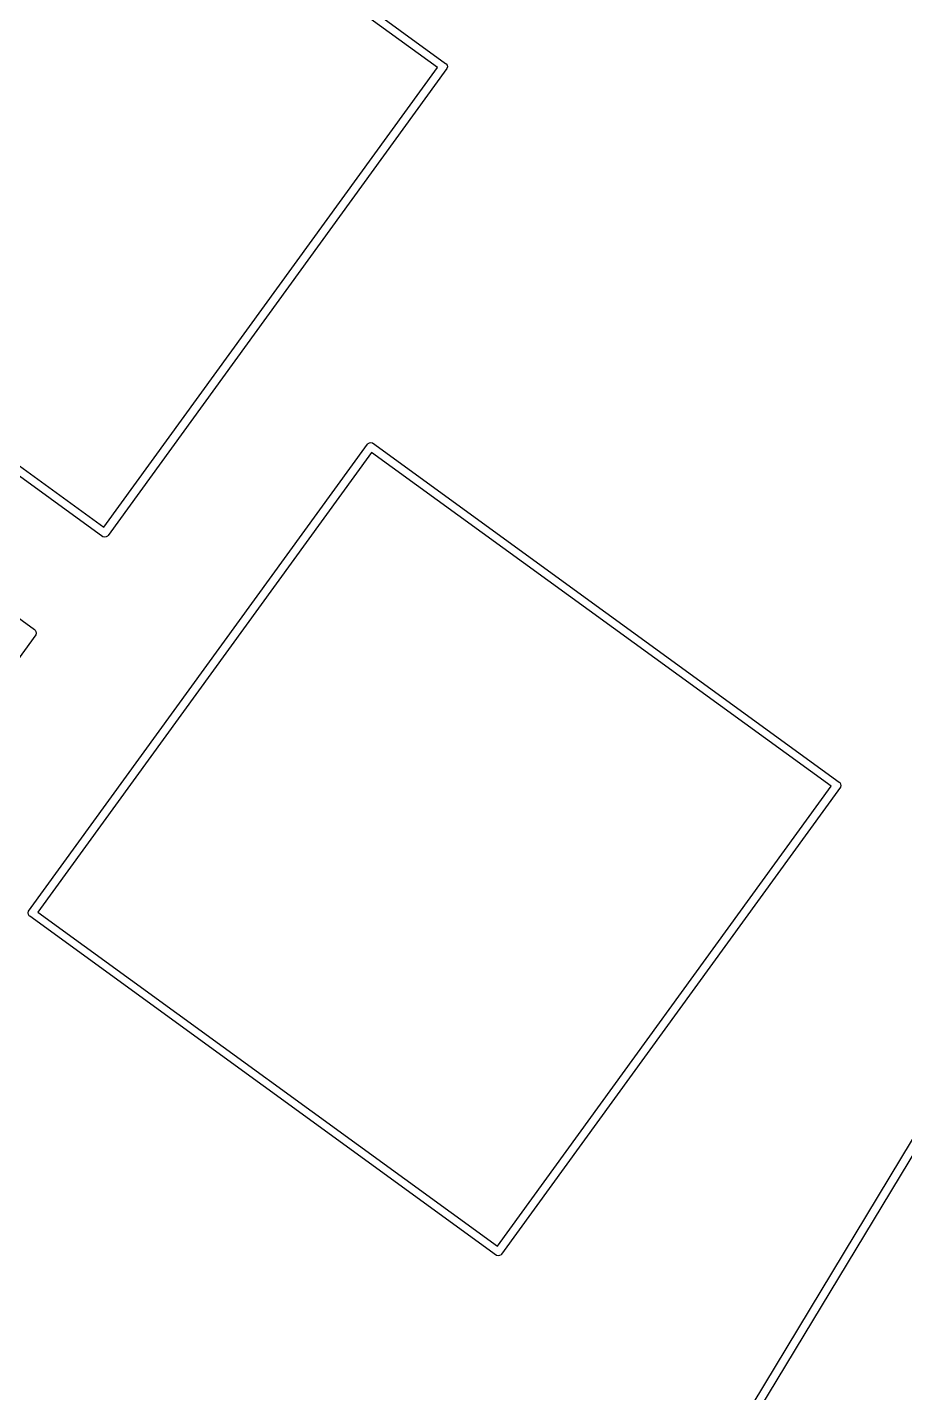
# Model space of a CAD drawing. Extents: x 87 to 387, y -217 to -84.
# Drawn here: x 194.12 to 215.45, y -182.13 to -148.96 of the extents above; entities that cross this region are included whole.
import ezdxf

# ---------------------------------------------------------------- set-up
doc = ezdxf.new("R2010")
doc.units = 0
doc.layers.add('BLACK', color=7, linetype='CONTINUOUS')

msp = doc.modelspace()

# ---------------------------------------------------------------- linework, layer by layer
at = {"layer": 'BLACK', "linetype": 'CONTINUOUS'}
for p, q in [((192.950199, -141.600498), (204.293349, -149.839399)), ((204.09602, -149.940891), (192.928923, -141.829863)), ((204.293349, -149.839399), (204.308002, -149.852421)), ((204.308002, -149.852421), (204.328389, -149.885689)), ((204.328389, -149.885689), (204.334493, -149.924227)), ((195.98499, -161.107991), (204.09602, -149.940891)), ((204.325385, -149.962167), (196.086483, -161.305319)), ((204.334493, -149.924227), (204.325385, -149.962167)), ((195.9624, -161.3364), (184.620569, -153.098454)), ((184.817897, -152.996961), (195.98499, -161.107991)), ((182.957854, -155.353781), (194.301007, -163.592688)), ((194.154654, -170.432456), (202.39357, -159.089314)), ((202.39357, -159.089314), (202.406591, -159.07466)), ((202.406591, -159.07466), (202.406591, -159.074659)), ((202.406591, -159.074659), (202.406592, -159.074659)), ((202.406592, -159.074659), (202.43986, -159.054273)), ((202.43986, -159.054273), (202.478398, -159.048169)), ((202.478398, -159.048169), (202.516338, -159.057277)), ((202.516338, -159.057277), (213.859485, -167.296182)), ((202.495061, -159.286642), (194.384019, -170.453732)), ((213.662156, -167.397674), (202.495061, -159.286642)), ((195.963715, -161.337356), (195.9624, -161.3364)), ((196.001655, -161.346464), (195.963715, -161.337356)), ((196.040193, -161.34036), (196.001655, -161.346464)), ((196.073462, -161.319973), (196.040193, -161.34036)), ((196.086483, -161.305319), (196.073462, -161.319973)), ((194.333042, -163.715457), (186.094133, -175.058616)), ((194.301007, -163.592688), (194.315661, -163.60571)), ((194.315661, -163.60571), (194.336047, -163.638978)), ((194.333043, -163.715456), (194.333041, -163.715457)), ((194.333041, -163.715457), (194.333042, -163.715457)), ((194.342151, -163.677516), (194.333043, -163.715456)), ((194.336047, -163.638978), (194.342151, -163.677516)), ((205.551119, -178.564769), (213.662156, -167.397674)), ((213.891521, -167.41895), (205.652612, -178.762098)), ((213.859485, -167.296182), (213.874139, -167.309204)), ((213.874139, -167.309204), (213.89027, -167.335528)), ((213.89027, -167.335528), (213.894525, -167.342472)), ((213.900629, -167.38101), (213.891521, -167.41895)), ((213.894525, -167.342472), (213.900629, -167.38101)), ((197.815845, -205.475824), (219.638369, -169.356073)), ((219.801749, -169.468699), (197.981676, -205.584392)), ((194.145546, -170.470396), (194.154654, -170.432456)), ((194.384019, -170.453732), (205.551119, -178.564769)), ((194.15165, -170.508934), (194.145546, -170.470396)), ((194.172036, -170.542202), (194.15165, -170.508934)), ((194.18669, -170.555224), (194.172036, -170.542202)), ((205.529844, -178.794134), (194.18669, -170.555224)), ((205.567784, -178.803242), (205.529844, -178.794134)), ((205.606322, -178.797138), (205.567784, -178.803242)), ((205.639591, -178.776752), (205.606322, -178.797138)), ((205.639595, -178.776745), (205.639591, -178.776752)), ((205.652612, -178.762098), (205.639595, -178.776745))]:
    msp.add_line(p, q, dxfattribs=at)

doc.saveas('drawing.dxf')
